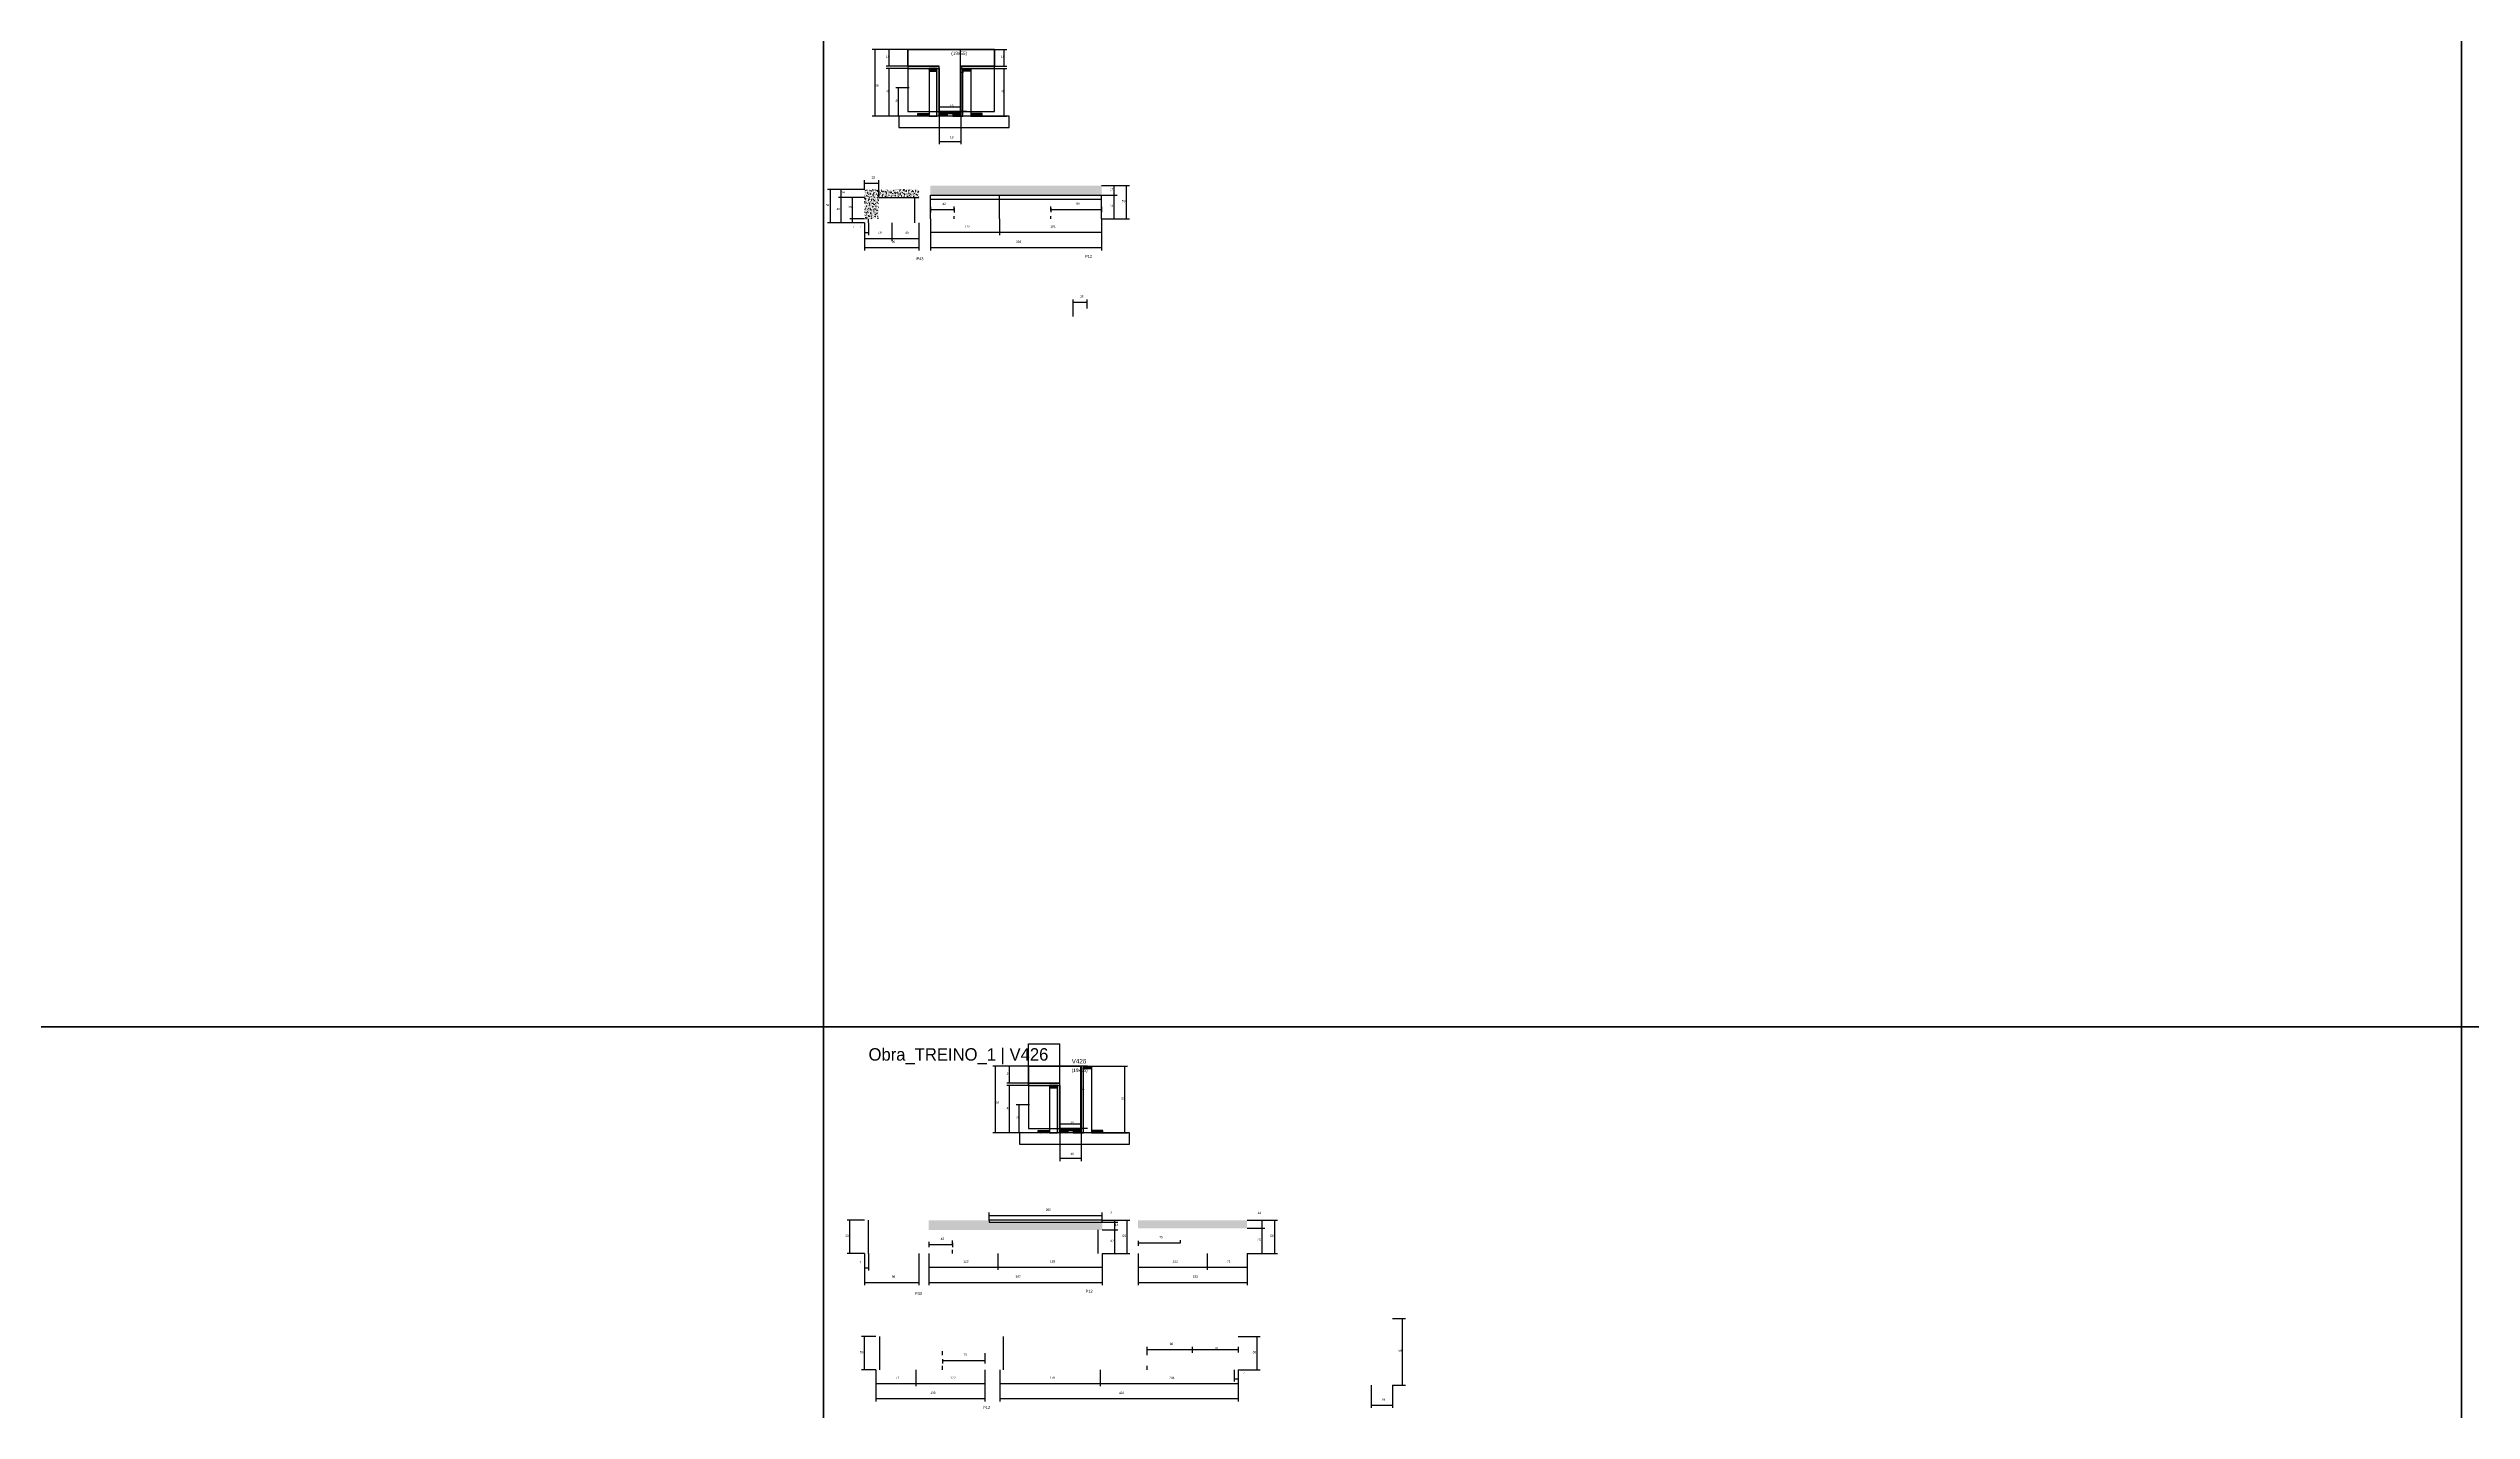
# Model space of a CAD drawing. Header units: metres. Extents: x -132 to 34800, y -36000 to 1848.
# Drawn here: x 7328 to 11618, y -7879 to -5468 of the extents above; entities that cross this region are included whole.
import ezdxf

# ---------------------------------------------------------------- set-up
doc = ezdxf.new("R2010")
doc.units = ezdxf.units.M
for name, color, linetype in [('CELL_BORDER', 8, 'Continuous'), ('CONCRETO', 251, 'Continuous'), ('COTA', 4, 'Continuous'), ('Cota Seção (2x)', 4, 'Continuous'), ('Hachura', 253, 'Continuous'), ('LABEL_ID', 3, 'Continuous'), ('Madeira', 126, 'Continuous'), ('NOMENCLATURA', 7, 'Continuous'), ('Painéis', 200, 'Continuous'), ('SARR_2.2x7', 40, 'Continuous'), ('Texto Seção', 7, 'Continuous')]:
    doc.layers.add(name, color=color, linetype=linetype)

msp = doc.modelspace()

# ---------------------------------------------------------------- hatches: boundary and pattern name
at = {"layer": 'COTA'}
h = msp.add_hatch(dxfattribs=at)
h.set_pattern_fill('AR-CONC', scale=0.03)
h.paths.add_polyline_path([(8798, -5732), (8869, -5732), (8869, -5732), (8869, -5718), (8869, -5718), (8773, -5718), (8773, -5718), (8773, -5770), (8773, -5770), (8798, -5770), (8798, -5770), (8798, -5732)])
h = msp.add_hatch(dxfattribs=at)
h.set_pattern_fill('AR-CONC', scale=0.03)
h.paths.add_polyline_path([(9192.6, -5728), (9192.6, -5711), (9192.6, -5711), (8889.6, -5711), (8889.6, -5711), (8889.6, -5728), (8889.6, -5728), (9192.6, -5728)])
h = msp.add_hatch(dxfattribs=at)
h.set_pattern_fill('AR-CONC', scale=0.03)
h.paths.add_polyline_path([(9193.7, -7545.7), (8993.7, -7545.7), (8993.7, -7545.7), (8993.7, -7542.7), (8993.7, -7542.7), (8886.7, -7542.7), (8886.7, -7542.7), (8886.7, -7559.7), (8886.7, -7559.7), (9193.7, -7559.7), (9193.7, -7559.7), (9193.7, -7545.7)])
h = msp.add_hatch(dxfattribs=at)
h.set_pattern_fill('AR-CONC', scale=0.03)
h.paths.add_polyline_path([(9450.2, -7556.7), (9450.2, -7542.7), (9450.2, -7542.7), (9257.2, -7542.7), (9257.2, -7542.7), (9257.2, -7556.7), (9257.2, -7556.7), (9450.2, -7556.7)])
at = {"layer": 'Hachura'}
h = msp.add_hatch(color=8, dxfattribs=at)
h.dxf.hatch_style = 1
h.paths.add_polyline_path([(8905.1, -5504), (8905.1, -5500), (8905.1, -5500), (8849.5, -5500), (8849.5, -5500), (8849.5, -5504), (8849.5, -5504), (8905.1, -5504)])
h = msp.add_hatch(dxfattribs=at)
h.set_pattern_fill('ANSI31', scale=0.5)
h.paths.add_polyline_path([(8901.1, -5508.4), (8901.1, -5504), (8901.1, -5504), (8887.1, -5504), (8887.1, -5504), (8887.1, -5508.4), (8887.1, -5508.4), (8901.1, -5508.4)])
h = msp.add_hatch(color=8, dxfattribs=at)
h.dxf.hatch_style = 1
h.paths.add_polyline_path([(8901.1, -5504), (8905.1, -5504), (8905.1, -5504), (8905.1, -5588), (8905.1, -5588), (8901.1, -5588), (8901.1, -5588), (8901.1, -5504)])
h = msp.add_hatch(color=8, dxfattribs=at)
h.dxf.hatch_style = 1
h.paths.add_polyline_path([(9003.1, -5504), (9003.1, -5500), (9003.1, -5500), (8943.1, -5500), (8943.1, -5500), (8943.1, -5504), (8943.1, -5504), (9003.1, -5504)])
h = msp.add_hatch(color=8, dxfattribs=at)
h.dxf.hatch_style = 1
h.paths.add_polyline_path([(8947.1, -5504), (8943.1, -5504), (8943.1, -5504), (8943.1, -5588), (8943.1, -5588), (8947.1, -5588), (8947.1, -5588), (8947.1, -5504)])
h = msp.add_hatch(dxfattribs=at)
h.set_pattern_fill('ANSI31', scale=0.5)
h.paths.add_polyline_path([(8947.1, -5508.4), (8947.1, -5504), (8947.1, -5504), (8961.1, -5504), (8961.1, -5504), (8961.1, -5508.4), (8961.1, -5508.4), (8947.1, -5508.4)])
h = msp.add_hatch(dxfattribs=at)
h.set_pattern_fill('ANSI31', scale=0.5)
h.paths.add_polyline_path([(8867.1, -5588), (8867.1, -5583.6), (8867.1, -5583.6), (8887.1, -5583.6), (8887.1, -5583.6), (8887.1, -5588), (8887.1, -5588), (8867.1, -5588)])
h = msp.add_hatch(color=8, dxfattribs=at)
h.dxf.hatch_style = 1
h.paths.add_polyline_path([(8943.1, -5583.6), (8943.1, -5580), (8943.1, -5580), (8905.1, -5580), (8905.1, -5580), (8905.1, -5583.6), (8905.1, -5583.6), (8943.1, -5583.6)])
h = msp.add_hatch(dxfattribs=at)
h.set_pattern_fill('ANSI31', scale=0.5)
h.paths.add_polyline_path([(8905.1, -5588), (8905.1, -5583.6), (8905.1, -5583.6), (8919.1, -5583.6), (8919.1, -5583.6), (8919.1, -5588), (8919.1, -5588), (8905.1, -5588)])
h = msp.add_hatch(dxfattribs=at)
h.set_pattern_fill('ANSI31', scale=0.5)
h.paths.add_polyline_path([(8943.1, -5588), (8943.1, -5583.6), (8943.1, -5583.6), (8929.1, -5583.6), (8929.1, -5583.6), (8929.1, -5588), (8929.1, -5588), (8943.1, -5588)])
h = msp.add_hatch(dxfattribs=at)
h.set_pattern_fill('ANSI31', scale=0.5)
h.paths.add_polyline_path([(8981.1, -5588), (8981.1, -5583.6), (8981.1, -5583.6), (8961.1, -5583.6), (8961.1, -5583.6), (8961.1, -5588), (8961.1, -5588), (8981.1, -5588)])
h = msp.add_hatch(color=8, dxfattribs=at)
h.dxf.hatch_style = 1
h.paths.add_polyline_path([(9160.5, -7270), (9156.5, -7270), (9156.5, -7270), (9156.5, -7388), (9156.5, -7388), (9160.5, -7388), (9160.5, -7388), (9160.5, -7270)])
h = msp.add_hatch(dxfattribs=at)
h.set_pattern_fill('ANSI31', scale=0.5)
h.paths.add_polyline_path([(9160.5, -7274.4), (9160.5, -7270), (9160.5, -7270), (9174.5, -7270), (9174.5, -7270), (9174.5, -7274.4), (9174.5, -7274.4), (9160.5, -7274.4)])
h = msp.add_hatch(color=8, dxfattribs=at)
h.dxf.hatch_style = 1
h.paths.add_polyline_path([(9118.5, -7304), (9118.5, -7300), (9118.5, -7300), (9062.9, -7300), (9062.9, -7300), (9062.9, -7304), (9062.9, -7304), (9118.5, -7304)])
h = msp.add_hatch(dxfattribs=at)
h.set_pattern_fill('ANSI31', scale=0.5)
h.paths.add_polyline_path([(9114.5, -7308.4), (9114.5, -7304), (9114.5, -7304), (9100.5, -7304), (9100.5, -7304), (9100.5, -7308.4), (9100.5, -7308.4), (9114.5, -7308.4)])
h = msp.add_hatch(color=8, dxfattribs=at)
h.dxf.hatch_style = 1
h.paths.add_polyline_path([(9114.5, -7304), (9118.5, -7304), (9118.5, -7304), (9118.5, -7388), (9118.5, -7388), (9114.5, -7388), (9114.5, -7388), (9114.5, -7304)])
h = msp.add_hatch(dxfattribs=at)
h.set_pattern_fill('ANSI31', scale=0.5)
h.paths.add_polyline_path([(9080.5, -7388), (9080.5, -7383.6), (9080.5, -7383.6), (9100.5, -7383.6), (9100.5, -7383.6), (9100.5, -7388), (9100.5, -7388), (9080.5, -7388)])
h = msp.add_hatch(color=8, dxfattribs=at)
h.dxf.hatch_style = 1
h.paths.add_polyline_path([(9156.5, -7383.6), (9156.5, -7380), (9156.5, -7380), (9118.5, -7380), (9118.5, -7380), (9118.5, -7383.6), (9118.5, -7383.6), (9156.5, -7383.6)])
h = msp.add_hatch(dxfattribs=at)
h.set_pattern_fill('ANSI31', scale=0.5)
h.paths.add_polyline_path([(9118.5, -7388), (9118.5, -7383.6), (9118.5, -7383.6), (9132.5, -7383.6), (9132.5, -7383.6), (9132.5, -7388), (9132.5, -7388), (9118.5, -7388)])
h = msp.add_hatch(dxfattribs=at)
h.set_pattern_fill('ANSI31', scale=0.5)
h.paths.add_polyline_path([(9156.5, -7388), (9156.5, -7383.6), (9156.5, -7383.6), (9142.5, -7383.6), (9142.5, -7383.6), (9142.5, -7388), (9142.5, -7388), (9156.5, -7388)])
h = msp.add_hatch(dxfattribs=at)
h.set_pattern_fill('ANSI31', scale=0.5)
h.paths.add_polyline_path([(9194.5, -7388), (9194.5, -7383.6), (9194.5, -7383.6), (9174.5, -7383.6), (9174.5, -7383.6), (9174.5, -7388), (9174.5, -7388), (9194.5, -7388)])

# ---------------------------------------------------------------- linework, layer by layer
at = {"layer": 'CELL_BORDER'}
for points in [[(5800, -7200), (8700, -7200), (8700, -5400), (5800, -5400)], [(8700, -7200), (11600, -7200), (11600, -5400), (8700, -5400)], [(11600, -7200), (14500, -7200), (14500, -5400), (11600, -5400)], [(5800, -9000), (8700, -9000), (8700, -7200), (5800, -7200)], [(8700, -9000), (11600, -9000), (11600, -7200), (8700, -7200)], [(11600, -9000), (14500, -9000), (14500, -7200), (11600, -7200)]]:
    msp.add_lwpolyline(points, close=True, dxfattribs=at)
at = {"layer": 'CONCRETO'}
for points in [[(8849.5, -5500), (8849.5, -5470), (9003.1, -5470), (9003.1, -5500), (8943.1, -5500), (8943.1, -5580), (8905.1, -5580), (8905.1, -5500)], [(8849.5, -5580), (9003.1, -5580), (9003.1, -5470), (8849.5, -5470)], [(9062.9, -7300), (9062.9, -7270), (9156.5, -7270), (9156.5, -7300), (9156.5, -7300), (9156.5, -7380), (9118.5, -7380), (9118.5, -7300)], [(9062.9, -7380), (9156.5, -7380), (9156.5, -7270), (9062.9, -7270)]]:
    msp.add_lwpolyline(points, close=True, dxfattribs=at)
at = {"layer": 'COTA'}
for p, q in [((8849.5, -5470), (8786.6, -5470)), ((8791.6, -5588), (8791.6, -5470)), ((8849.5, -5470), (8811.4, -5470)), ((8816.4, -5500), (8816.4, -5470)), ((9003.1, -5470), (9025, -5470)), ((9020, -5500), (9020, -5470)), ((8849.5, -5500), (8811.4, -5500)), ((8849.5, -5504), (8811.4, -5504)), ((8816.4, -5588), (8816.4, -5504)), ((9003.1, -5500), (9025, -5500)), ((9003.1, -5504), (9025, -5504)), ((9020, -5588), (9020, -5504)), ((8851.8, -5538.1), (8828.2, -5538.1)), ((8833.2, -5588), (8833.2, -5538.1)), ((8871.5, -5588), (8786.6, -5588)), ((8871.5, -5588), (8811.4, -5588)), ((8851.8, -5588), (8828.2, -5588)), ((8905.1, -5588), (8905.1, -5637.8)), ((8943.1, -5588), (8943.1, -5637.8)), ((8976.7, -5588), (9025, -5588)), ((8905.1, -5632.8), (8943.1, -5632.8)), ((9192.6, -5711), (9220, -5711)), ((9192.6, -5711), (9241.7, -5711)), ((9192.6, -5728), (9220, -5728)), ((9192.6, -5728), (9220, -5728)), ((9215, -5728), (9215, -5711)), ((9215, -5770), (9215, -5728)), ((9236.7, -5770), (9236.7, -5711)), ((8773, -5777), (8773, -5825.8)), ((8773, -5777), (8773, -5799)), ((8780, -5777), (8780, -5799)), ((8869, -5777), (8869, -5825.8)), ((8889.6, -5770), (8889.6, -5798.8)), ((8889.6, -5770), (8889.6, -5825.8)), ((9011.6, -5770), (9011.6, -5798.8)), ((9011.6, -5770), (9011.6, -5798.8)), ((9192.6, -5770), (9192.6, -5798.8)), ((9192.6, -5770), (9192.6, -5825.8)), ((9192.6, -5770), (9220, -5770)), ((9192.6, -5770), (9241.7, -5770)), ((8773, -5794), (8780, -5794)), ((8773, -5820.8), (8869, -5820.8)), ((8889.6, -5793.8), (9011.6, -5793.8)), ((8889.6, -5820.8), (9192.6, -5820.8)), ((9011.6, -5793.8), (9192.6, -5793.8)), ((9062.9, -7270), (9000, -7270)), ((9005, -7388), (9005, -7270)), ((9062.9, -7270), (9024.8, -7270)), ((9029.8, -7300), (9029.8, -7270)), ((9174.5, -7270), (9238.4, -7270)), ((9233.4, -7388), (9233.4, -7270)), ((9062.9, -7300), (9024.8, -7300)), ((9062.9, -7304), (9024.8, -7304)), ((9029.8, -7388), (9029.8, -7304)), ((9065.2, -7338), (9041.6, -7338)), ((9046.6, -7388), (9046.6, -7338)), ((9084.9, -7388), (9000, -7388)), ((9084.9, -7388), (9024.8, -7388)), ((9065.2, -7388), (9041.6, -7388)), ((9118.5, -7388), (9118.5, -7437.7)), ((9156.5, -7388), (9156.5, -7437.7)), ((9190.1, -7388), (9238.4, -7388)), ((9118.5, -7432.7), (9156.5, -7432.7)), ((8993.7, -7542.7), (8993.7, -7529.1)), ((8993.7, -7534.1), (9193.7, -7534.1)), ((9193.7, -7542.7), (9193.7, -7529.1)), ((9193.7, -7542.7), (9242.8, -7542.7)), ((9193.7, -7545.7), (9221.2, -7545.7)), ((9216.2, -7559.7), (9216.2, -7545.7)), ((9237.8, -7601.7), (9237.8, -7542.7)), ((9193.7, -7559.7), (9221.2, -7559.7)), ((9193.7, -7559.7), (9221.2, -7559.7)), ((9216.2, -7601.7), (9216.2, -7559.7)), ((8773, -7601.7), (8773, -7657.5)), ((8773, -7601.7), (8773, -7631.7)), ((8773, -7626.7), (8780, -7626.7)), ((8780, -7601.7), (8780, -7631.7)), ((8869, -7601.7), (8869, -7657.5)), ((8886.7, -7601.7), (8886.7, -7630.5)), ((8886.7, -7601.7), (8886.7, -7657.5)), ((8886.7, -7625.5), (9008.7, -7625.5)), ((9008.7, -7601.7), (9008.7, -7630.5)), ((9008.7, -7601.7), (9008.7, -7630.5)), ((9008.7, -7625.5), (9193.7, -7625.5)), ((9193.7, -7601.7), (9193.7, -7630.5)), ((9193.7, -7601.7), (9193.7, -7657.5)), ((9193.7, -7601.7), (9221.2, -7601.7)), ((9193.7, -7601.7), (9242.8, -7601.7)), ((9257.2, -7601.7), (9257.2, -7630.5)), ((9257.2, -7601.7), (9257.2, -7657.5)), ((9257.2, -7625.5), (9379.2, -7625.5)), ((9379.2, -7601.7), (9379.2, -7630.5)), ((9379.2, -7601.7), (9379.2, -7630.5)), ((9379.2, -7625.5), (9450.2, -7625.5)), ((9450.2, -7601.7), (9450.2, -7630.5)), ((9450.2, -7601.7), (9450.2, -7657.5)), ((8773, -7652.5), (8869, -7652.5)), ((8886.7, -7652.5), (9193.7, -7652.5)), ((9257.2, -7652.5), (9450.2, -7652.5)), ((9707.4, -7716.5), (9730.4, -7716.5)), ((9725.4, -7834.5), (9725.4, -7716.5)), ((8792.8, -7807.5), (8792.8, -7836.3)), ((8792.8, -7807.5), (8792.8, -7863.3)), ((8792.8, -7831.3), (8863.8, -7831.3)), ((8863.8, -7807.5), (8863.8, -7836.3)), ((8863.8, -7807.5), (8863.8, -7836.3)), ((8863.8, -7831.3), (8985.8, -7831.3)), ((8985.8, -7807.5), (8985.8, -7836.3)), ((8985.8, -7807.5), (8985.8, -7863.3)), ((9012.2, -7807.5), (9012.2, -7836.3)), ((9012.2, -7807.5), (9012.2, -7863.3)), ((9012.2, -7831.3), (9190.2, -7831.3)), ((9190.2, -7807.5), (9190.2, -7836.3)), ((9190.2, -7807.5), (9190.2, -7836.3)), ((9190.2, -7831.3), (9434.2, -7831.3)), ((9427.2, -7807.5), (9427.2, -7828.1)), ((9427.2, -7823.1), (9434.2, -7823.1)), ((9434.2, -7807.5), (9434.2, -7836.3)), ((9434.2, -7807.5), (9434.2, -7863.3)), ((9434.2, -7807.5), (9434.2, -7828.1)), ((9669.5, -7834.5), (9669.5, -7874.7)), ((9707.4, -7834.5), (9707.4, -7874.7)), ((9707.4, -7834.5), (9730.4, -7834.5)), ((8792.8, -7858.3), (8985.8, -7858.3)), ((9012.2, -7858.3), (9434.2, -7858.3)), ((9669.5, -7869.7), (9707.4, -7869.7))]:
    msp.add_line(p, q, dxfattribs=at)
at = {"layer": 'Cota Seção (2x)'}
for p, q in [((8954.1, -5470), (8937.6, -5470)), ((8942.6, -5580), (8942.6, -5470)), ((8905.1, -5588), (8905.1, -5567)), ((8905.1, -5572), (8943.1, -5572)), ((8943.1, -5588), (8943.1, -5567)), ((8954.1, -5580), (8937.6, -5580)), ((8773, -5718), (8773, -5701.8)), ((8798, -5732), (8798, -5701.8)), ((8773, -5718), (8707.4, -5718)), ((8712.4, -5777), (8712.4, -5718)), ((8773, -5718), (8726.8, -5718)), ((8773, -5732), (8726.8, -5732)), ((8773, -5732), (8726.8, -5732)), ((8731.8, -5732), (8731.8, -5718)), ((8731.8, -5777), (8731.8, -5732)), ((8773, -5732), (8746.8, -5732)), ((8751.8, -5770), (8751.8, -5732)), ((8773, -5706.8), (8798, -5706.8)), ((8773, -5777), (8707.4, -5777)), ((8773, -5777), (8726.8, -5777)), ((8773, -5770), (8746.8, -5770)), ((8773, -5770), (8746.8, -5770)), ((8773, -5777), (8746.8, -5777)), ((8751.8, -5777), (8751.8, -5770)), ((8773, -5777), (8773, -5809.5)), ((8821, -5777), (8821, -5809.5)), ((8821, -5777), (8821, -5809.5)), ((8869, -5777), (8869, -5809.5)), ((8889.6, -5749), (8889.6, -5758.7)), ((8889.6, -5753.7), (8931.6, -5753.7)), ((8931.6, -5751), (8931.6, -5758.7)), ((9102.6, -5751), (9102.6, -5758.2)), ((9102.6, -5753.2), (9192.6, -5753.2)), ((9192.6, -5749), (9192.6, -5758.2)), ((8773, -5804.5), (8821, -5804.5)), ((8821, -5804.5), (8869, -5804.5)), ((9142.1, -5942.9), (9142.1, -5912.7)), ((9142.1, -5917.7), (9167.1, -5917.7)), ((9167.1, -5928.9), (9167.1, -5912.7)), ((9167.5, -7270), (9151, -7270)), ((9156, -7380), (9156, -7270)), ((9118.5, -7388), (9118.5, -7367)), ((9118.5, -7372), (9156.5, -7372)), ((9156.5, -7388), (9156.5, -7367)), ((9167.5, -7380), (9151, -7380)), ((8773, -7542.7), (8742, -7542.7)), ((8747, -7601.7), (8747, -7542.7)), ((9193.7, -7542.7), (9221.2, -7542.7)), ((9193.7, -7545.7), (9221.2, -7545.7)), ((9216.2, -7545.7), (9216.2, -7542.7)), ((9450.2, -7542.7), (9481.6, -7542.7)), ((9450.2, -7542.7), (9504.1, -7542.7)), ((9476.6, -7556.7), (9476.6, -7542.7)), ((9499.1, -7601.7), (9499.1, -7542.7)), ((8886.7, -7580.7), (8886.7, -7590.3)), ((8886.7, -7585.3), (8928.7, -7585.3)), ((8928.7, -7582.7), (8928.7, -7590.3)), ((9257.2, -7579.2), (9257.2, -7587.7)), ((9257.2, -7582.7), (9332.2, -7582.7)), ((9332.2, -7582.7), (9332.2, -7577.7)), ((9450.2, -7556.7), (9481.6, -7556.7)), ((9450.2, -7556.7), (9481.6, -7556.7)), ((9476.6, -7601.7), (9476.6, -7556.7)), ((8773, -7601.7), (8742, -7601.7)), ((9450.2, -7601.7), (9481.6, -7601.7)), ((9450.2, -7601.7), (9504.1, -7601.7)), ((8792.8, -7748.5), (8767.8, -7748.5)), ((8772.8, -7807.5), (8772.8, -7748.5)), ((9434.2, -7748.5), (9473.1, -7748.5)), ((9468.1, -7807.5), (9468.1, -7748.5)), ((8910.8, -7788.5), (8910.8, -7796.1)), ((8910.8, -7791.1), (8985.8, -7791.1)), ((8985.8, -7778), (8985.8, -7796.1)), ((9273.2, -7777), (9273.2, -7766.6)), ((9273.2, -7771.6), (9353.2, -7771.6)), ((9353.2, -7777), (9353.2, -7766.6)), ((9353.2, -7777), (9353.2, -7766.6)), ((9353.2, -7771.6), (9434.2, -7771.6)), ((9434.2, -7766.5), (9434.2, -7776.6)), ((8792.8, -7807.5), (8767.8, -7807.5)), ((9434.2, -7807.5), (9473.1, -7807.5))]:
    msp.add_line(p, q, dxfattribs=at)
at = {"layer": 'Madeira'}
for points in [[(8901.1, -5508.4), (8901.1, -5504), (8887.1, -5504), (8887.1, -5508.4)], [(8901.1, -5504), (8887.1, -5504), (8887.1, -5588), (8901.1, -5588)], [(8947.1, -5508.4), (8947.1, -5504), (8961.1, -5504), (8961.1, -5508.4)], [(8947.1, -5504), (8961.1, -5504), (8961.1, -5588), (8947.1, -5588)], [(8833.6, -5608), (9028.8, -5608), (9028.8, -5588), (8833.6, -5588)], [(8867.1, -5588), (8867.1, -5583.6), (8887.1, -5583.6), (8887.1, -5588)], [(8905.1, -5588), (8905.1, -5583.6), (8919.1, -5583.6), (8919.1, -5588)], [(8943.1, -5588), (8943.1, -5583.6), (8929.1, -5583.6), (8929.1, -5588)], [(8981.1, -5588), (8981.1, -5583.6), (8961.1, -5583.6), (8961.1, -5588)], [(9160.5, -7274.4), (9160.5, -7270), (9174.5, -7270), (9174.5, -7274.4)], [(9160.5, -7270), (9174.5, -7270), (9174.5, -7388), (9160.5, -7388)], [(9114.5, -7308.4), (9114.5, -7304), (9100.5, -7304), (9100.5, -7308.4)], [(9114.5, -7304), (9100.5, -7304), (9100.5, -7388), (9114.5, -7388)], [(9047, -7408), (9242.2, -7408), (9242.2, -7388), (9047, -7388)], [(9080.5, -7388), (9080.5, -7383.6), (9100.5, -7383.6), (9100.5, -7388)], [(9118.5, -7388), (9118.5, -7383.6), (9132.5, -7383.6), (9132.5, -7388)], [(9156.5, -7388), (9156.5, -7383.6), (9142.5, -7383.6), (9142.5, -7388)], [(9194.5, -7388), (9194.5, -7383.6), (9174.5, -7383.6), (9174.5, -7388)]]:
    msp.add_lwpolyline(points, close=True, dxfattribs=at)
at = {"layer": 'Painéis'}
for p, q in [((8849.5, -5500), (8905.1, -5500)), ((8905.1, -5504), (8905.1, -5500)), ((8905.1, -5588), (8905.1, -5504)), ((8943.1, -5500), (9003.1, -5500)), ((8943.1, -5504), (8943.1, -5500)), ((8943.1, -5588), (8943.1, -5504)), ((9003.1, -5504), (9003.1, -5500)), ((8905.1, -5580), (8943.1, -5580)), ((8905.1, -5583.6), (8905.1, -5580)), ((8943.1, -5583.6), (8943.1, -5580)), ((8798, -5732), (8869, -5732)), ((8889.6, -5728), (9192.6, -5728)), ((8889.6, -5770), (8889.6, -5728)), ((9011.6, -5770), (9011.6, -5728)), ((9192.6, -5770), (9192.6, -5728)), ((9062.9, -7230), (9118.4, -7230)), ((9062.9, -7300), (9062.9, -7230)), ((9118.4, -7300), (9118.4, -7230)), ((9062.9, -7300), (9118.5, -7300)), ((9062.9, -7304), (9062.9, -7300)), ((9062.9, -7300), (9118.4, -7300)), ((9118.5, -7304), (9118.5, -7300)), ((9118.5, -7388), (9118.5, -7304))]:
    msp.add_line(p, q, dxfattribs=at)
for points in [[(8905.1, -5504), (8905.1, -5500), (8849.5, -5500), (8849.5, -5504)], [(8901.1, -5504), (8905.1, -5504), (8905.1, -5588), (8901.1, -5588)], [(9003.1, -5504), (9003.1, -5500), (8943.1, -5500), (8943.1, -5504)], [(8947.1, -5504), (8943.1, -5504), (8943.1, -5588), (8947.1, -5588)], [(8943.1, -5583.6), (8943.1, -5580), (8905.1, -5580), (8905.1, -5583.6)], [(9160.5, -7270), (9156.5, -7270), (9156.5, -7388), (9160.5, -7388)], [(9118.5, -7304), (9118.5, -7300), (9062.9, -7300), (9062.9, -7304)], [(9114.5, -7304), (9118.5, -7304), (9118.5, -7388), (9114.5, -7388)], [(9156.5, -7383.6), (9156.5, -7380), (9118.5, -7380), (9118.5, -7383.6)], [(9193.7, -7542.7), (8993.7, -7542.7), (8993.7, -7545.7), (9193.7, -7545.7)]]:
    msp.add_lwpolyline(points, close=True, dxfattribs=at)
at = {"layer": 'SARR_2.2x7'}
for p, q in [((8862, -5777), (8862, -5732)), ((8889.6, -5735), (9011.6, -5735)), ((9011.6, -5735), (9192.6, -5735)), ((8780, -5777), (8780, -5770)), ((8931.6, -5755.4), (8931.6, -5748.4)), ((8931.6, -5770), (8931.6, -5765)), ((9102.6, -5755.4), (9102.7, -5748.4)), ((9102.6, -5770), (9102.6, -5765)), ((8780, -7601.7), (8780, -7542.7)), ((8928.7, -7585.2), (8928.7, -7578.2)), ((9186.7, -7601.7), (9186.7, -7559.7)), ((8928.7, -7601.7), (8928.7, -7594.7)), ((8799.8, -7807.5), (8799.8, -7748.5)), ((9019.2, -7807.5), (9019.2, -7748.5)), ((8910.8, -7781.5), (8910.8, -7774.5)), ((8910.8, -7807.5), (8910.8, -7800.5)), ((9273.2, -7781.5), (9273.2, -7774.5)), ((9273.2, -7807.5), (9273.2, -7800.5))]:
    msp.add_line(p, q, dxfattribs=at)

# ---------------------------------------------------------------- texts
at = {"layer": 'COTA'}
for s, p in [('15', (8810.9, -5485)), ('15', (9014.5, -5485)), ('59', (8791.6, -5536)), ('42', (8810.9, -5546)), ('25', (8827.7, -5563.1)), ('42', (9014.5, -5546)), ('19', (8924.1, -5627.3)), ('42', (9207, -5749)), ('17', (9207, -5719.5)), ('59', (9228.5, -5740.5)), ('7', (8764.2, -5785.9)), ('122', (8950.6, -5785.8)), ('181', (9102.1, -5785.7)), ('96', (8821, -5812.7)), ('303', (9041.1, -5812.6)), ('15', (9024.3, -7285)), ('59', (9005, -7336)), ('59', (9227.9, -7329)), ('42', (9024.3, -7346)), ('25', (9041.1, -7363)), ('19', (9137.5, -7427.2)), ('200', (9093.7, -7526)), ('14', (9216.2, -7552.7)), ('42', (9208.1, -7580.7)), ('59', (9229.6, -7572.2)), ('7', (8764.1, -7618.7)), ('122', (8947.7, -7617.4)), ('185', (9101.2, -7617.4)), ('122', (9318.2, -7617.4)), ('71', (9414.7, -7617.4)), ('96', (8821, -7644.3)), ('307', (9040.2, -7644.2)), ('193', (9353.7, -7644.2)), ('59', (9717.9, -7775.5)), ('71', (8828.3, -7823.2)), ('193', (8889.3, -7850)), ('122', (8924.8, -7823.2)), ('178', (9101.2, -7823.2)), ('422', (9223.2, -7850.2)), ('244', (9312.2, -7823.2)), ('7', (9443.1, -7815)), ('19', (9688.4, -7862.2))]:
    msp.add_text(s, height=4, dxfattribs=at).set_placement(p)
at = {"layer": 'Cota Seção (2x)'}
for s, p in [('55', (8942.6, -5512)), ('19', (8924.1, -5572)), ('25', (8785.5, -5698.7)), ('59', (8704.3, -5747.5)), ('14', (8731.8, -5725)), ('38', (8743.6, -5751)), ('42', (8910.6, -5745.6)), ('90', (9147.6, -5745)), ('45', (8723.7, -5754.5)), ('7', (8751.8, -5785.9)), ('48', (8797, -5796.4)), ('48', (8845, -5796.4)), ('25', (9154.6, -5909.6)), ('55', (9156, -7312)), ('19', (9137.5, -7372)), ('3', (9207.9, -7530.5)), ('14', (9468.6, -7531.6)), ('59', (8738.9, -7572.2)), ('42', (8907.7, -7577.3)), ('75', (9294.7, -7574.6)), ('45', (9468.5, -7579.2)), ('59', (9491, -7572.2)), ('80', (9313.2, -7763.4)), ('59', (8764.7, -7778)), ('75', (8948.3, -7783)), ('81', (9393.7, -7771.6)), ('59', (9460, -7778))]:
    msp.add_text(s, height=4, dxfattribs=at).set_placement(p)
at = {"layer": 'LABEL_ID'}
msp.add_text('Obra_TREINO_1 | V426', height=22, dxfattribs=at).set_placement((8780, -7260))
at = {"layer": 'NOMENCLATURA'}
for s, p in [('P43', (8864.9, -5843.1)), ('P12', (9163.4, -5839)), ('P43', (8862.1, -7674.7)), ('P12', (9164.5, -7670.7)), ('P12', (8983, -7876.5))]:
    msp.add_text(s, height=5, dxfattribs=at).set_placement(p)
at = {"layer": 'Texto Seção'}
for s, height, p in [('(19x55)', 6, (8926.3, -5480)), ('V426', 8, (9139.7, -7265)), ('(19x55)', 6, (9139.7, -7280))]:
    msp.add_text(s, height=height, dxfattribs=at).set_placement(p)

doc.saveas('drawing.dxf')
